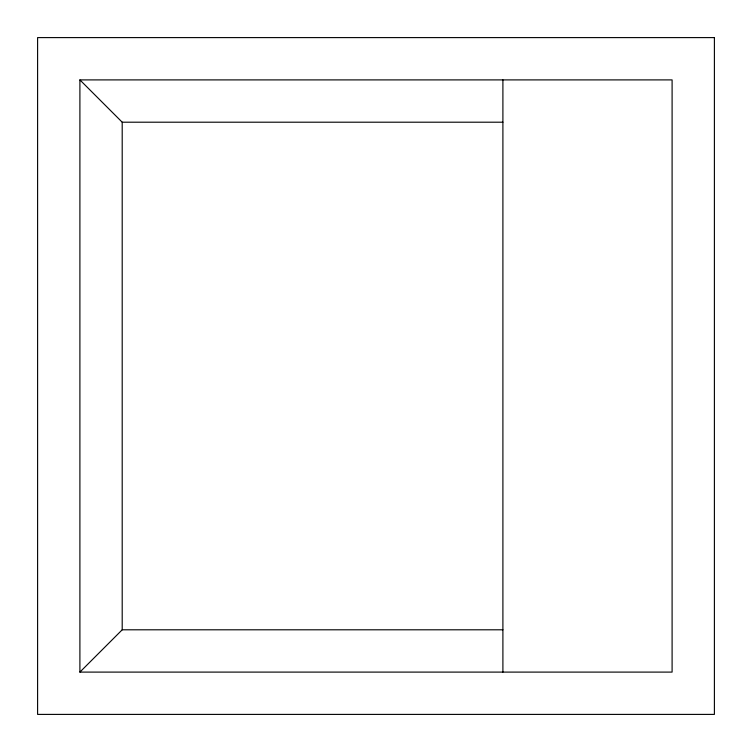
<?xml version="1.0" encoding="UTF-8"?>
<svg xmlns="http://www.w3.org/2000/svg" width="752" height="752" viewBox="0 0 752 752"><rect width="100%" height="100%" fill="white"/><g stroke="black" fill="none" stroke-linecap="round" stroke-linejoin="round"><path stroke-width="1.13" d="M79.9 672.1L122.2 629.8L122.2 122.2L79.9 79.9L672.1 79.9L672.1 672.1L79.9 672.1L79.9 79.9M122.2 122.2L502.9 122.2M122.2 629.8L502.9 629.8M502.9 79.9L502.9 672.1M714.4 37.6L37.6 37.6L37.6 714.4L714.4 714.4L714.4 37.6"/></g></svg>
